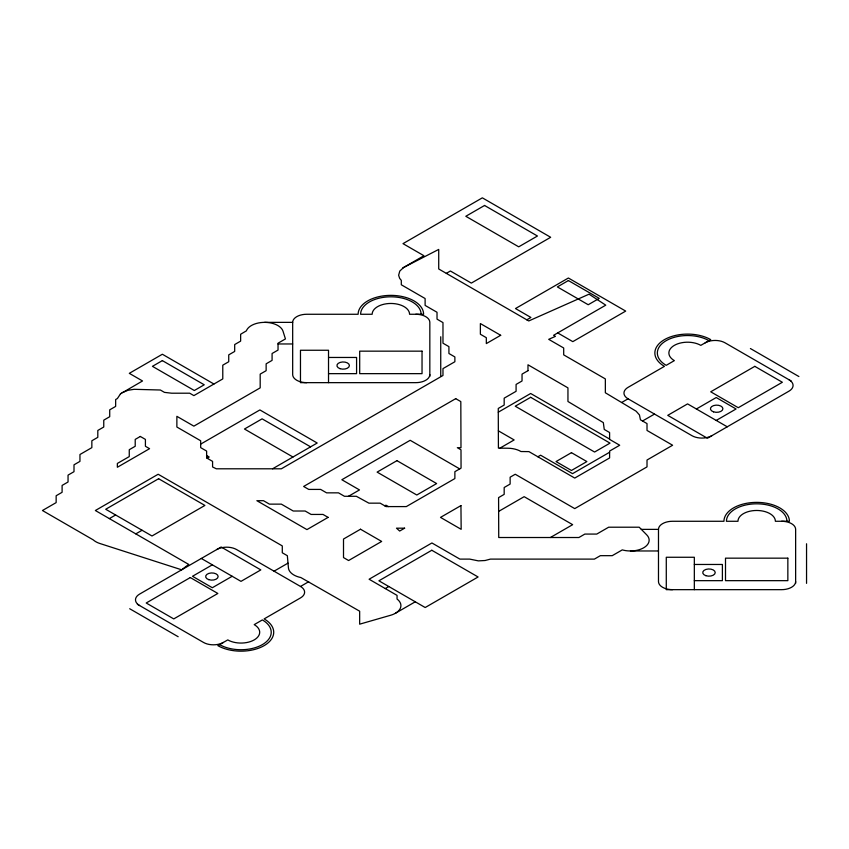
<?xml version="1.0" encoding="UTF-8"?>
<svg xmlns="http://www.w3.org/2000/svg" width="849" height="849" viewBox="0 0 849 849"><rect width="100%" height="100%" fill="white"/><g stroke="black" fill="none" stroke-linecap="round" stroke-linejoin="round"><path stroke-width="1.27" d="M122.415 392.599L128.008 390.275L134.131 389.309L160.376 390.009L164.462 392.376L171.647 393.204L189.72 393.204L193.869 395.613L222.778 378.919L222.778 365.176L228.731 361.738L228.731 354.871L234.685 351.433L234.685 344.556L240.638 341.128L240.638 334.251L246.348 330.877A18.699 10.793 0 0 1 263.116 322.397L264.941 322.365A18.699 10.793 0 0 1 283.025 331.237L285.434 338.931L278.037 343.198L278.037 350.075L272.083 353.502L272.083 360.379L266.14 363.818L266.14 370.684L260.187 374.122L260.187 387.866L193.869 426.145L176.868 416.328L176.868 427.026L200.672 440.769L200.672 447.635L206.625 451.074L206.625 457.94L212.579 461.378L212.579 466.982L216.325 468.797L281.348 468.797L442.976 375.481L442.976 368.615L454.873 361.738L454.873 356.941L448.919 353.502L448.919 346.636L442.976 343.198L442.976 322.588L437.023 319.15L437.023 312.273L425.116 305.407L425.116 298.53L401.312 284.786L401.312 280.393L399.656 278.355L398.637 275.235L399.783 271.075L403.604 267.488L438.721 249.426L438.721 268.974L528.757 320.954L589.057 294.178L605.761 305.162L553.59 335.291L555.426 336.353L548.698 339.335L563.694 347.994L563.694 354.871L605.348 378.919L605.348 392.769L636.156 411.224L639.435 414.928L640.464 419.809L647.012 423.587L647.012 430.454L672.61 445.237L647.012 460.02L647.012 466.886L574.741 508.615L515.237 474.251L510.132 477.202L510.132 484.068L504.179 487.506L504.179 494.373L498.586 497.61L498.734 537.513L578.901 537.513L584.855 534.074L596.751 534.074L608.659 527.208L639.201 527.208L646.705 534.849A18.699 10.793 0 0 1 630.903 550.969L629.067 550.937A18.699 10.793 0 0 1 623.707 550.248L622.285 549.887L612.246 555.671L600.349 555.671L594.396 559.109L490.425 559.109L485.076 560.52L478.348 560.871L469.72 559.109L459.882 559.109L431.918 542.967L369.103 579.23L397.056 595.382L397.056 599.054L398.054 599.872A18.699 10.793 0 0 1 396.324 612.702L395.05 613.466A18.699 10.793 0 0 1 390.551 615.281L359.658 624.174L359.658 611.195L300.854 577.543A18.699 10.793 0 0 1 288.437 567.928L287.344 555.702L282.293 552.784L282.293 545.918L158.169 474.251L95.353 510.514L188.701 564.415L181.644 569.806L99.906 543.509A18.699 10.793 0 0 1 93.284 539.911L42.45 510.514L56.151 502.608L56.151 495.742L62.104 492.303L62.104 485.426L68.047 481.999L68.047 475.122L74.001 471.683L74.001 464.817L79.955 461.378L79.955 454.512L91.851 447.635L91.851 440.769L97.805 437.331L97.805 430.454L103.758 427.026L103.758 420.149L109.712 416.71L109.712 409.844L115.655 406.406L115.655 399.539L117.406 398.521L120.378 394.042M121.216 393.395L142.526 380.968L129.303 373.337L162.361 354.245L213.937 384.024M402.649 268.135L403.243 267.732M120.388 394.032L121.471 393.193M403.859 267.339L423.938 255.729L402.999 243.642L482.349 197.838L550.672 237.285L471.333 283.099L450.384 271.001L446.319 273.357M200.672 444.123L259.89 409.94L317.197 443.019L272.561 468.797M207.114 458.227L209.204 457.017L206.625 455.531M109.362 518.612L115.634 514.982M135.808 533.872L142.08 530.254M526.815 319.829L530.912 317.462L515.492 308.548L568.384 278.016L625.692 311.095L572.799 341.638L557.697 332.914M212.335 564.829L192.5 576.28L212.335 587.731L232.17 576.28M348.472 496.283L359.488 489.926L341.85 479.738L410.184 440.291L459.712 468.892M498.289 412.19L530.667 393.49L609.603 439.06M384.809 505.845L385.934 505.197L388.354 506.588M274.047 571.186L288.002 563.131M499.923 448.145L514.144 439.941L498.352 430.825M216.739 549.558A14.03 8.097 0 0 1 236.584 549.558L300.504 586.457L308.654 581.745M621.67 402.5L628.069 398.807L691.988 435.707A14.03 8.097 0 0 0 711.823 435.707M537.873 456.773L540.59 455.202L572.544 473.657L609.603 452.262M642.523 420.998L654.515 414.079M498.639 511.406L524.151 496.676L572.651 524.671L550.396 537.513M385.276 588.569L388.821 586.521M696.392 408.985L716.227 397.534L736.072 408.985L716.227 420.435M395.432 613.254L415.267 601.792M264.623 322.365L292.672 322.365A14.03 8.097 0 0 1 306.701 314.268L358.129 314.268A32.729 18.901 0 0 1 390.858 295.367A32.729 18.901 0 0 1 423.598 314.268L409.568 314.268A18.699 10.793 0 0 0 390.858 303.464A18.699 10.793 0 0 0 372.159 314.268L360.623 314.268A30.235 17.458 0 0 1 390.858 296.81A30.235 17.458 0 0 1 421.104 314.268M278.037 343.962L292.672 343.962M328.521 357.461L356.58 357.461L356.58 373.656L328.521 373.656M641.324 529.373L658.484 529.373A14.03 8.097 0 0 1 672.514 521.275L723.942 521.275A32.729 18.901 0 0 1 756.671 502.375A32.729 18.901 0 0 1 789.411 521.275L775.381 521.275A18.699 10.793 0 0 0 756.671 510.472A18.699 10.793 0 0 0 737.972 521.275L726.436 521.275A30.235 17.458 0 0 1 756.671 503.818A30.235 17.458 0 0 1 786.917 521.275M630.436 550.969L658.484 550.969M694.333 564.468L722.393 564.468L722.393 580.663L694.333 580.663M750.399 348.536L798.888 376.531M791.172 380.989L725.046 342.816A14.03 8.097 0 0 0 705.211 342.816M727.253 426.803L687.573 403.891L667.739 415.352L707.419 438.254L788.965 391.166A14.03 8.097 0 0 0 788.965 379.715M310.585 446.839L262.097 418.844L244.47 429.021L292.958 457.017M201.319 558.462L240.989 581.363L260.823 569.912L221.154 547.011L139.597 594.098A14.03 8.097 0 0 0 139.597 605.549M137.4 604.276L203.516 642.449A14.03 8.097 0 0 0 223.351 642.449M129.685 608.733L178.173 636.729M806.55 543.774L806.55 583.359M795.64 583.359L795.64 529.373A14.03 8.097 0 0 0 781.611 521.275M694.333 589.662L694.333 557.262L666.285 557.262L666.285 589.662L781.611 589.662A14.03 8.097 0 0 0 795.64 581.565M658.484 529.373L658.484 581.565A14.03 8.097 0 0 0 672.514 589.662M440.737 336.766L440.737 376.351M429.827 376.351L429.827 322.365A14.03 8.097 0 0 0 415.798 314.268M328.521 382.655L328.521 350.255L300.472 350.255L300.472 382.655L415.798 382.655A14.03 8.097 0 0 0 429.827 374.558M292.672 322.365L292.672 374.558A14.03 8.097 0 0 0 306.701 382.655M219.604 644.614A30.235 17.458 0 0 0 262.373 644.614A30.235 17.458 0 0 0 262.373 619.929L254.212 624.631A18.699 10.793 0 0 1 254.212 639.902A18.699 10.793 0 0 1 227.765 639.902L217.843 645.633A32.729 18.901 0 0 0 264.135 645.633A32.729 18.901 0 0 0 264.135 618.91L300.504 597.908A14.03 8.097 0 0 0 300.504 586.457M708.957 340.651A30.235 17.458 0 0 0 666.2 340.651A30.235 17.458 0 0 0 666.2 365.335L674.35 360.623A18.699 10.793 0 0 1 674.35 345.363A18.699 10.793 0 0 1 700.807 345.363L710.719 339.632A32.729 18.901 0 0 0 664.438 339.632A32.729 18.901 0 0 0 664.438 366.354L628.069 387.356A14.03 8.097 0 0 0 628.069 398.807M162.361 360.613L152.438 366.333L194.325 390.519L204.238 384.788L162.361 360.613M484.556 205.469L465.814 216.283L518.718 246.826L537.449 236.011L484.556 205.469M140.318 436.46L135.214 439.4L135.214 446.277L129.26 449.705L129.26 456.582L117.353 463.448L117.353 467.268L149.573 448.675L145.412 446.277L145.412 439.4L140.318 436.46M158.614 478.719L105.711 509.262L152.003 535.984L204.896 505.442L158.614 478.719M568.384 280.552L557.369 286.92L588.219 304.738L599.245 298.37L568.384 280.552M500.687 335.291L486.328 343.58L486.328 337.69L480.375 334.251L480.375 323.565L500.687 335.291M455.722 398.659L303.634 486.466L308.739 489.417L320.646 489.417L326.589 492.844L338.496 492.844L344.45 496.283L356.347 496.283L368.891 503.16L380.15 503.16L386.104 506.588L406.321 506.588L454.873 478.56L454.873 471.683L461.06 468.117L460.996 449.811L457.346 447.699L460.986 447.741L460.816 401.598L455.722 398.659M527.982 370.684L522.039 374.122L522.039 380.989L516.086 384.427L516.086 391.304L504.179 398.17L504.179 405.047L498.267 408.454L498.416 448.134L507.861 448.23A18.699 10.793 0 0 1 520.989 451.53L528.938 451.615L574.741 478.072L609.603 457.94L609.603 451.074L619.706 445.237L609.603 439.4L609.603 432.534L604.244 429.435L603.331 422.611L567.949 401.503L567.949 387.866L527.982 364.794L527.982 370.684M190.293 577.553L146.208 603.002L173.758 618.91L217.843 593.462L190.293 577.553M396.961 460.657L377.115 472.108L416.795 495.009L436.63 483.559L396.961 460.657M530.667 397.311L515.237 406.215L594.587 452.029L610.017 443.114L530.667 397.311M328.107 517.391L306.945 529.606L256.876 500.698L263.487 500.698L269.441 504.136L281.348 504.136L293.245 511.013L305.152 511.013L311.105 514.441L323.002 514.441L328.107 517.391M360.507 529.224L343.505 539.041L343.505 557.581L348.599 560.531L381.668 541.439L360.507 529.224M404.623 528.184L399.677 531.039L396.494 528.184L404.623 528.184M460.943 505.601L440.514 517.391L461.166 529.32L460.943 505.601M571.451 452.666L556.021 461.569L571.451 470.473L586.871 461.569L571.451 452.666M431.801 550.258L378.909 580.801L425.19 607.523L478.093 576.98L431.801 550.258M754.803 366.354L710.719 391.803L738.269 407.711L782.354 382.262L754.803 366.354M422.038 351.157L359.689 351.157L359.689 373.656L422.038 373.656L422.038 351.157M787.851 558.164L725.502 558.164L725.502 580.663L787.851 580.663L787.851 558.164M208.78 579.655A6.23 3.598 0 0 0 218.129 576.535A6.23 3.598 0 0 0 208.78 573.415A6.23 3.598 0 0 0 208.78 579.655M340.056 368.678A6.23 3.598 0 0 0 349.406 365.558A6.23 3.598 0 0 0 340.056 362.438A6.23 3.598 0 0 0 340.056 368.678M705.869 575.686A6.23 3.598 0 0 0 715.219 572.566A6.23 3.598 0 0 0 705.869 569.446A6.23 3.598 0 0 0 705.869 575.686M713.553 411.85A6.23 3.598 0 0 0 722.902 408.73A6.23 3.598 0 0 0 713.553 405.61A6.23 3.598 0 0 0 713.553 411.85"/></g></svg>
